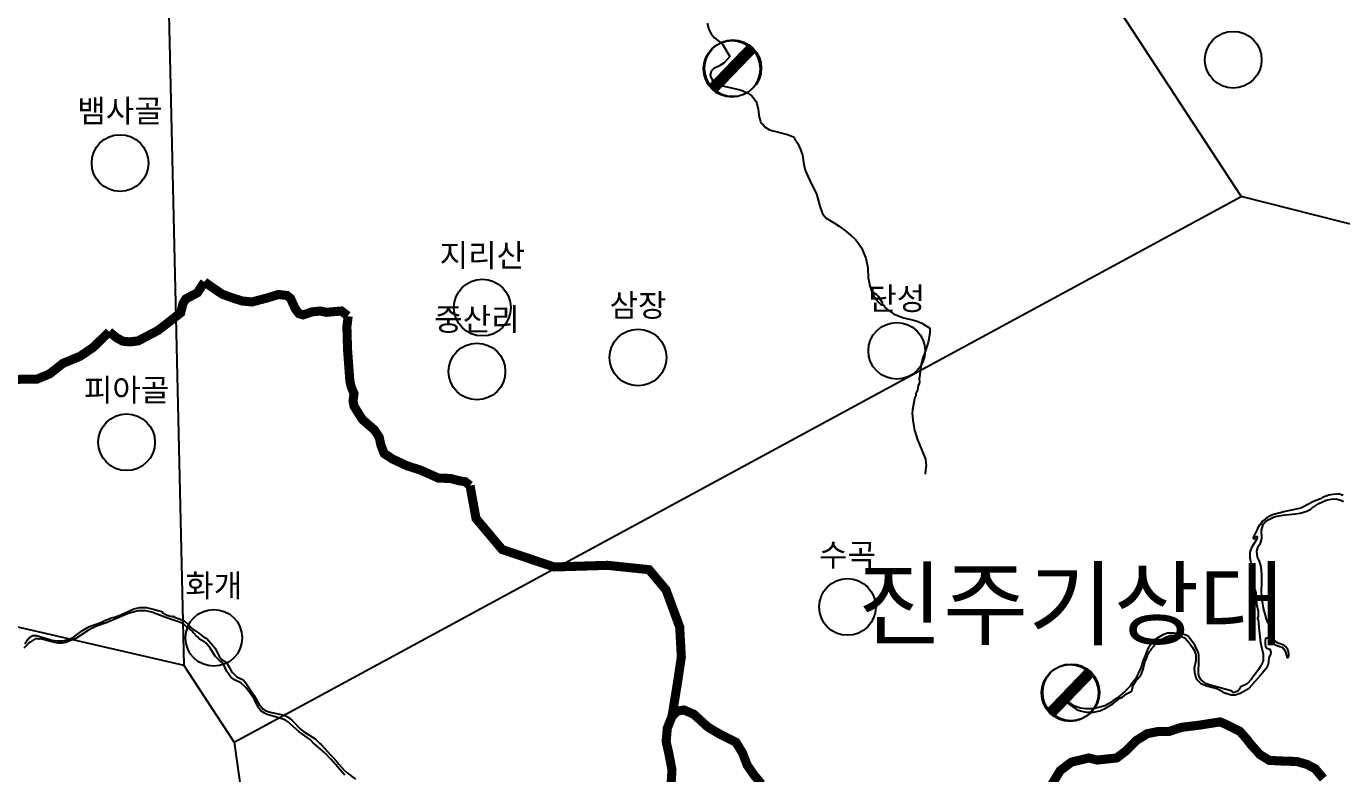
# Model space of a CAD drawing. Header units: millimetres. Extents: x -19392 to 580976, y -49129 to 736091.
# Drawn here: x 248431 to 306408, y 182209 to 215146 of the extents above; entities that cross this region are included whole.
import ezdxf
from ezdxf.enums import TextEntityAlignment as Align

# ---------------------------------------------------------------- set-up
doc = ezdxf.new("R2010")
doc.units = ezdxf.units.MM
for name, color, linetype in [('2411', 7, 'Continuous'), ('AWS', 4, 'Continuous'), ('AWS명', 2, 'Continuous'), ('EL', 2, 'Continuous'), ('MAIN-RIVER', 5, 'Continuous'), ('Point', 1, 'Continuous'), ('관측소명', 3, 'Continuous'), ('기상청', 1, 'Continuous'), ('티센', 6, 'Continuous')]:
    doc.layers.add(name, color=color, linetype=linetype)
doc.styles.get("Standard").update_dxf_attribs({"font": ''})
doc.styles.get('Standard').set_extended_font_data('Gulim')

# ---------------------------------------------------------------- blocks, each defined once
blk = doc.blocks.new('관측소(기상청)')
at = {"layer": '기상청', "const_width": 500}
blk.add_lwpolyline([(821, 874), (-914, -926)], dxfattribs=at)
at = {"layer": '기상청'}
blk.add_circle((-46, -26), 1250, dxfattribs=at)

msp = doc.modelspace()

# ---------------------------------------------------------------- linework, layer by layer
at = {"layer": '2411', "const_width": 400}
for points in [[(246599, 205872), (246544, 202892), (246493, 201855), (246442, 201514), (246341, 201151), (246152, 200738), (246130, 200397), (246312, 200114), (246754, 199904), (247791, 199541), (248154, 199592), (248886, 199592), (249452, 199824), (250054, 200296), (250808, 200607), (251374, 200992), (252086, 201683)], [(252086, 201683), (252419, 201414), (252690, 201268), (252996, 201239), (253360, 201283), (254248, 201749), (255237, 202520), (255339, 202942), (255464, 203132), (255979, 203408), (256281, 203883)], [(256281, 203883), (256566, 203683), (257066, 203341), (257537, 203170), (257951, 203041), (258379, 202998), (259079, 203184), (259550, 203327), (259921, 203284), (260078, 203155), (260292, 202684), (260449, 202485), (260634, 202427), (261005, 202556), (261376, 202599), (261662, 202542), (262318, 202599), (262604, 202385)], [(262618, 202370), (262561, 201914), (262590, 200915), (262690, 199530), (262747, 199273), (262875, 198959), (262832, 198631), (262875, 198402), (263246, 197817), (263475, 197617), (263774, 197361), (263988, 197032), (264060, 196690), (264203, 196319), (264574, 196076), (265216, 195776), (265801, 195591), (266600, 195234), (267128, 195220), (267510, 195118), (267772, 195077), (267988, 194908), (267988, 194908)], [(276890, 184730), (277109, 186072), (277302, 187347), (277230, 188671), (276628, 190308), (275881, 191199), (274051, 191391), (271691, 191319), (269403, 192089), (268253, 193456), (267988, 194908)], [(276819, 181264), (276890, 182374), (276740, 183154), (276633, 183620), (276683, 184214), (276890, 184730), (277127, 184966), (277413, 185016), (277850, 184830), (278473, 184264), (278989, 183956), (279712, 183591), (279998, 183126), (280206, 182581), (280572, 182058)], [(293535, 181575), (294001, 182344), (294490, 182716), (295259, 182903), (295632, 182809), (296493, 182903), (296889, 183205), (297355, 183671), (297844, 183974), (298310, 184067), (298799, 184067), (299358, 184253), (300126, 184347), (301049, 184491), (301317, 184379), (301919, 184078), (302105, 183870), (302241, 183713), (302371, 183534), (302800, 183054), (303215, 182796), (303759, 182768), (304432, 182746), (304876, 182617), (305234, 182431), (305600, 181994)], [(280562, 182087), (280833, 181756)]]:
    msp.add_lwpolyline(points, dxfattribs=at)
at = {"layer": 'AWS'}
for centre in [(301629, 213674), (252563, 209120), (268531, 202751), (275393, 200550), (286798, 200845), (268294, 199934), (252852, 196816), (284625, 189557), (256696, 188196)]:
    msp.add_circle(centre, 1250, dxfattribs=at)
at = {"layer": 'MAIN-RIVER'}
for points in [[(278442, 215292), (278510, 215009), (278611, 214813), (278770, 214641), (279120, 214358), (279440, 213821), (279194, 213541), (278950, 213383), (278728, 213284), (278641, 213199), (278617, 213174), (278578, 213009), (278578, 212986), (278591, 212974), (278596, 212901), (278654, 212833), (278648, 212824), (278673, 212812), (278654, 212802), (278654, 212790), (278686, 212737), (278819, 212635), (279058, 212539), (279892, 212340), (280018, 212298), (280235, 212196), (280403, 212078), (280403, 212078), (280496, 211971), (280595, 211827), (280633, 211738), (280693, 211502), (280729, 211140), (280795, 210953), (280804, 210894), (280910, 210805), (281004, 210700), (281181, 210590), (281344, 210535), (281983, 210373), (282270, 210259), (282287, 210209), (282441, 209975), (282557, 209717), (282636, 209462), (282698, 209051), (282764, 208801), (282933, 208405), (282981, 208333), (282998, 208284), (283264, 207759), (283411, 207224), (283519, 206876), (283689, 206689), (284060, 206468), (284252, 206341), (284264, 206341), (284278, 206322), (284537, 206129), (284537, 206129), (284758, 205945), (284777, 205939), (284979, 205751), (285049, 205663), (285248, 205378), (285433, 204924), (285517, 204500), (285541, 204056), (285584, 203857), (285601, 203764), (285676, 203515), (285720, 203444), (285725, 203474), (285725, 203474)], [(285924, 203072), (285996, 202983), (286117, 202867), (286179, 202865), (286172, 202966), (285993, 203234), (285923, 203307), (285803, 203389), (285725, 203474), (285730, 203353), (285786, 203248), (285924, 203072), (285924, 203072)], [(286179, 202865), (286242, 202826), (286306, 202734), (286319, 202735), (286319, 202722), (286410, 202646), (286503, 202572), (286654, 202474), (287050, 202311), (287596, 202183), (287703, 202147), (287908, 202058), (288251, 201836), (288249, 201617), (288185, 201216), (288002, 200687), (287946, 200557), (287946, 200531), (287870, 200255), (287794, 199693), (287786, 199595), (287803, 199476), (287803, 199476), (287783, 199397), (287746, 199316), (287710, 199117), (287645, 198969), (287632, 198865), (287619, 198852), (287585, 198754), (287545, 198570), (287487, 198237), (287483, 198103), (287508, 197783), (287563, 197424), (287580, 197324), (287596, 197301), (287714, 196922), (287806, 196715), (288060, 196065), (288094, 195778), (288079, 195713), (288048, 195427), (288038, 195404)], [(293933, 185487), (293977, 185480), (294106, 185439), (294190, 185398), (294712, 185048), (294794, 185015), (294957, 184958), (295145, 184917), (295470, 184915), (295744, 184982), (295999, 185098), (296315, 185291), (296629, 185534), (296747, 185585), (296919, 185728), (297067, 185808), (297123, 185827), (297156, 185854), (297204, 186051), (297244, 186161), (297338, 186289), (297344, 186309), (297423, 186390), (297423, 186403), (297450, 186415), (297449, 186427), (297521, 186491), (297588, 186610), (297658, 186812), (297742, 187162), (297767, 187188), (297767, 187188), (297814, 187335), (297854, 187414), (297860, 187449), (297884, 187474), (297944, 187593), (298004, 187660), (298003, 187685), (298144, 187843), (298144, 187856), (298366, 188054), (298533, 188168), (298689, 188234), (298862, 188292), (299137, 188308), (299344, 188255), (299508, 188183), (299704, 187958), (299832, 187775), (299915, 187619), (299975, 187446), (299983, 187365), (299979, 187202), (299909, 186851), (299918, 186677), (299984, 186440), (300067, 186314), (300207, 186187), (300458, 186088), (300910, 185967), (301137, 185846), (301157, 185821), (301157, 185821), (301187, 185804), (301251, 185769), (301539, 185689), (301714, 185691), (301808, 185711), (301938, 185764), (302323, 185972), (302550, 186224), (302549, 186248), (302562, 186248), (302574, 186274), (302805, 186511), (302811, 186530), (302878, 186600), (302878, 186612), (302940, 186676), (302946, 186695), (302992, 186730), (302991, 186755), (303004, 186755), (303022, 186774), (303022, 186786), (303134, 186933), (303158, 186980), (303175, 187039), (303213, 187322), (303220, 187352), (303281, 187460), (303297, 187567), (303285, 187607), (303234, 187683), (303234, 187683), (303114, 187731), (303063, 187787), (303048, 187943), (303053, 188062), (303070, 188181), (303089, 188199), (303170, 188195), (303481, 187887), (303770, 187782), (303808, 187758), (303817, 187734), (303836, 187723), (303916, 187606), (303999, 187333), (304026, 187327), (304052, 187333), (304076, 187390), (304074, 187503), (304034, 187683), (303938, 187813), (303890, 187848), (303864, 187868), (303604, 187963), (303464, 188050), (303431, 188057), (303346, 188104), (303282, 188177), (303268, 188296), (303303, 188466), (303287, 188576), (303101, 189012), (303101, 189012), (302997, 189401), (302963, 189498), (302920, 189803), (302882, 189871), (302874, 190396), (302883, 190489), (302884, 190984), (302889, 191021), (302873, 191133), (302866, 191328), (302780, 191582), (302691, 191750), (302674, 192018), (302734, 192219), (302825, 192364), (302861, 192452), (302884, 192590), (302873, 192946), (302944, 193185), (303003, 193253), (303017, 193285), (303166, 193401), (303310, 193476), (303364, 193488), (303364, 193500), (303494, 193546), (303819, 193604), (304351, 193654), (304580, 193685), (304877, 193775), (305052, 193863), (305052, 193863), (305095, 193904), (305398, 194116), (305727, 194258), (305946, 194305), (306145, 194315), (306365, 194268), (306488, 194201)], [(262476, 182146), (261848, 182851), (261606, 183106), (261492, 183217), (261480, 183217), (261078, 183572), (260956, 183694), (260461, 184057), (259939, 184515), (259858, 184565), (259744, 184614), (259508, 184681), (259041, 184822), (258933, 184875), (258772, 184980), (258654, 185136), (258486, 185472), (258249, 185819), (258106, 186000), (257894, 186214), (257607, 186351), (257451, 186464), (257451, 186464), (257264, 186708), (257103, 187059), (257006, 187155), (256925, 187218), (256805, 187341), (256753, 187394), (256542, 187741), (256355, 187967), (256342, 187967), (256305, 188005), (256068, 188142), (255981, 188246), (255968, 188246), (255787, 188437), (255769, 188468), (255576, 188637), (255563, 188637), (255563, 188650), (255513, 188671), (255351, 188832), (254540, 189102), (253971, 189322), (253703, 189379), (253359, 189380), (252928, 189263), (252001, 188865), (251523, 188706), (251348, 188627), (251341, 188615), (251126, 188505), (250607, 188170), (250607, 188170), (250533, 188132), (250178, 187991), (250016, 187958), (249839, 187961), (249681, 187990), (249398, 188061), (249398, 188061), (249233, 188102), (249050, 188147), (248982, 188144), (248923, 188154), (248825, 188148), (248595, 188011), (248526, 187954), (248526, 187942), (248321, 187739)], [(248375, 187924), (248463, 188099), (248576, 188218), (248576, 188218), (248600, 188246), (248725, 188292), (248882, 188298), (249219, 188197), (249219, 188197), (249431, 188132), (249489, 188124), (249554, 188097), (249800, 188064), (250062, 188064), (250325, 188138), (250513, 188225), (250914, 188518), (251188, 188683), (251297, 188730), (251602, 188829), (251846, 188937), (251890, 188965), (252121, 189044), (252144, 189067), (252155, 189077), (252320, 189109), (252531, 189185), (252758, 189280), (253171, 189475), (253434, 189536), (253722, 189536), (254075, 189451), (254340, 189375), (254427, 189341), (254439, 189300), (254639, 189196), (254845, 189139), (254885, 189149), (254958, 189103), (255218, 189021), (255218, 189021), (255395, 188944), (255539, 188812), (255637, 188711), (255642, 188693), (255661, 188686), (255808, 188552), (256031, 188405), (256249, 188223), (256287, 188226), (256293, 188217), (256287, 188208), (256393, 188167), (256755, 187743), (256754, 187726), (256947, 187360), (257028, 187247), (257253, 187102), (257458, 186749), (257514, 186674), (257648, 186529), (257713, 186476), (257987, 186338), (258087, 186232), (258477, 185652), (258716, 185231), (258786, 185149), (258853, 185061), (258966, 184992), (259184, 184923), (259790, 184790), (259967, 184697), (259967, 184697), (259969, 184684), (259983, 184683), (260133, 184564), (260527, 184154), (260539, 184154), (260645, 184069), (261162, 183750), (261375, 183535), (261430, 183489), (261833, 183039), (261929, 182955), (262103, 182755), (262203, 182623), (262434, 182371), (262578, 182246), (262941, 181973)]]:
    msp.add_lwpolyline(points, dxfattribs=at)
at = {"layer": 'MAIN-RIVER', "color": 5}
msp.add_lwpolyline([(306480, 194463), (306311, 194524), (306223, 194528), (306023, 194519), (305846, 194487), (305561, 194375), (305468, 194321), (305172, 194200), (304696, 193959), (304600, 193910), (304471, 193876), (303916, 193768), (303356, 193622), (303127, 193506), (302953, 193357), (302914, 193338), (302811, 193180), (302785, 193164), (302678, 192987), (302679, 192968), (302509, 192622), (302516, 192566), (302516, 192566), (302559, 192572), (302639, 192661), (302677, 192665), (302684, 192637), (302678, 192593), (302642, 192493), (302534, 192337), (302453, 192196), (302440, 192196), (302427, 192136), (302409, 192108), (302362, 191976), (302359, 191738), (302394, 191588), (302405, 191471), (302412, 191439), (302405, 191258), (302353, 190964), (302354, 190895), (302394, 190714), (302433, 190615), (302542, 190448), (302621, 190180), (302660, 189681), (302727, 189369), (302722, 189325), (302734, 189313), (302730, 189141), (302703, 189044), (302734, 189007), (302757, 188663), (302757, 188663), (302763, 188645), (302823, 187971), (302843, 187918), (302943, 187482), (302948, 187216), (302926, 187142), (302845, 186959), (302735, 186807), (302686, 186706), (302435, 186396), (302435, 186372), (302239, 186165), (301940, 186020), (301928, 186008), (301917, 185945), (301824, 185850), (301688, 185785), (301607, 185784), (301562, 185836), (301561, 185849), (301536, 185861), (300621, 186106), (300444, 186171), (300312, 186252), (300198, 186365), (300133, 186480), (300100, 186605), (300093, 186692), (300111, 187141), (300112, 187423), (300092, 187542), (300092, 187542), (300060, 187629), (299931, 187871), (299644, 188273), (299461, 188339), (299029, 188401), (298727, 188402), (298530, 188334), (298345, 188226), (298190, 188119), (298113, 188046), (298107, 188027), (298068, 187987), (298000, 187917), (298000, 187904), (297891, 187754), (297846, 187675), (297825, 187604), (297806, 187585), (297771, 187498), (297757, 187431), (297738, 187403), (297720, 187338), (297654, 187205), (297553, 186871), (297317, 186368), (297162, 186185), (297086, 186073), (296850, 185836), (296647, 185658), (296478, 185528), (296338, 185440), (296338, 185440), (296257, 185355), (295972, 185198), (295474, 185066), (295137, 185061), (294898, 185103), (294749, 185140), (294647, 185178), (294420, 185325), (294301, 185432), (294300, 185444), (294267, 185463), (294227, 185493), (294191, 185528), (294155, 185563), (294144, 185574), (294106, 185607), (294079, 185630), (294079, 185630)], dxfattribs=at)
at = {"layer": '기상청'}
for centre in [(279575, 213297), (294479, 185792)]:
    msp.add_circle(centre, 1250, dxfattribs=at)
at = {"layer": '티센'}
for points in [[(289418, 226850), (301976, 207644)], [(254701, 216337), (255379, 186992)], [(257593, 183595), (301976, 207644)], [(318272, 203519), (301976, 207644)], [(211276, 197150), (255379, 186992)], [(257593, 183595), (255379, 186992)], [(257593, 183595), (258846, 174737)]]:
    msp.add_lwpolyline(points, dxfattribs=at)

# ---------------------------------------------------------------- block references
at = {"layer": 'Point'}
for p in [(279575, 213297), (294479, 185792)]:
    msp.add_blockref('관측소(기상청)', p, dxfattribs=at)

# ---------------------------------------------------------------- texts
at = {"layer": 'AWS명'}
for s, p in [('뱀사골', (252563, 210620)), ('지리산', (268531, 204251)), ('단성', (286798, 202345)), ('삼장', (275393, 202050)), ('중산리', (268294, 201434)), ('피아골', (252852, 198316)), ('수곡', (284625, 191057)), ('화개', (256696, 189696))]:
    msp.add_text(s, height=1000, dxfattribs=at).set_placement(p, align=Align.BOTTOM_CENTER)
at = {"layer": 'EL'}
for p in [(279575, 213296), (294479, 185791)]:
    msp.add_text('0.000', height=2.5, dxfattribs=at).set_placement(p, align=Align.TOP_CENTER)
at = {"layer": '관측소명'}
msp.add_text('진주기상대', height=3000, dxfattribs=at).set_placement((294479, 187292), align=Align.BOTTOM_CENTER)

doc.saveas('drawing.dxf')
